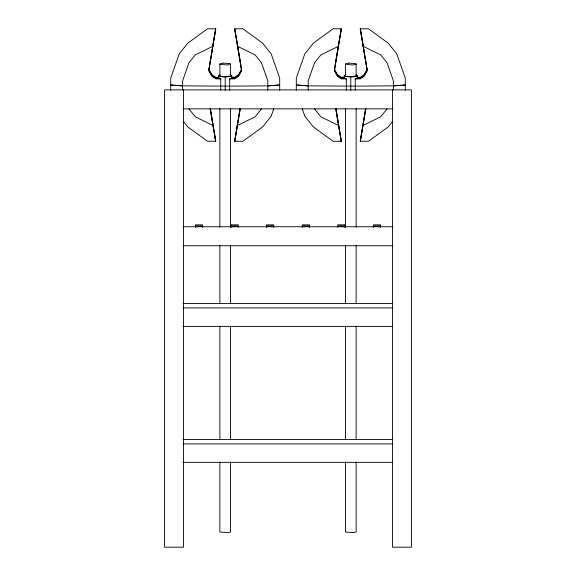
<?xml version="1.0" encoding="UTF-8"?>
<svg xmlns="http://www.w3.org/2000/svg" width="576" height="576" viewBox="0 0 576 576"><rect width="100%" height="100%" fill="white"/><g stroke="black" fill="none" stroke-linecap="round" stroke-linejoin="round"><path stroke-width="0.86" d="M220.738 90.209L220.738 78.869L215.712 78.869L212.018 76.428L208.822 70.949L215.712 28.8L207.504 28.8L187.812 43.135L179.266 53.806L170.726 78.055L170.726 90.259M346.327 90.209L346.327 78.869L341.302 78.869L337.608 76.428L334.411 70.949L341.302 28.8L333.086 28.8L313.402 43.135L304.855 53.806L296.316 78.055L296.316 90.259M209.117 67.543L208.822 69.314L212.018 74.786L215.712 77.234L219.06 77.234M209.412 65.779L209.707 64.015M210.002 62.251L210.29 60.48M210.586 58.716L210.881 56.952M211.176 55.188L215.712 28.8L208.822 70.128L212.018 75.607L215.712 78.055L218.686 78.055M239.969 108.828L234.698 141.264L242.914 141.264L262.598 126.929L271.145 116.258L273.794 108.734M240.127 108.727L234.698 141.264L240.264 108.698M334.706 67.543L334.411 69.314L337.608 74.786L341.302 77.234L344.65 77.234M335.002 65.779L335.297 64.015M335.585 62.251L337.5 50.767M337.795 49.003L338.09 47.239M365.558 108.828L360.288 141.264L368.496 141.264L388.188 126.929L392.458 121.594M365.71 108.727L360.288 141.264L365.854 108.698M338.53 44.59L341.302 28.8L334.411 70.128L337.608 75.607L341.302 78.055L344.275 78.055M261.468 108.878L255.154 116.762L237.47 125.474M387.058 108.878L380.743 116.762L363.06 125.474M212.94 46.224L195.257 54.936L188.942 62.827L182.599 80.842L182.599 90.022M338.53 46.224L320.846 54.936L314.532 62.827L308.189 80.842L308.189 90.022M230.537 64.404L227.412 64.944L219.874 64.404M220.212 74.988L218.686 75.247L218.686 78.516L220.738 78.869M231.725 76.183L227.902 76.838L222.509 76.838L218.686 76.183M229.673 90.209L229.673 78.869L231.725 78.516L231.725 75.247L230.198 74.988M356.126 64.404L353.002 64.944L345.463 64.404M345.802 74.988L344.275 75.247L344.275 78.516L346.327 78.869M357.314 76.183L353.491 76.838L348.098 76.838L344.275 76.183M355.262 90.209L355.262 78.869L357.314 78.516L357.314 75.247L355.788 74.988M170.726 85.068L182.599 85.853L227.902 86.155L267.811 85.853L279.684 84.996M296.316 85.068L308.189 85.853L353.491 86.155L393.401 85.853L405.274 84.996M267.811 85.853L279.684 85.068M393.401 85.853L405.274 85.068M218.686 75.715L219.874 75.715M230.537 75.715L231.725 75.715M344.275 75.715L345.463 75.715M356.126 75.715L357.314 75.715M231.35 77.234L234.698 77.234L238.392 74.786L241.589 69.314L241.294 67.543M356.94 77.234L360.288 77.234L363.982 74.786L367.178 69.314L366.883 67.543M231.725 78.055L234.698 78.055L238.392 75.607L241.589 70.128L234.698 28.8L242.914 28.8L262.598 43.135L271.145 53.806L279.684 78.055L279.684 90.259M357.314 78.055L360.288 78.055L363.982 75.607L367.178 70.128L360.288 28.8L368.496 28.8L388.188 43.135L396.734 53.806L405.274 78.055L405.274 90.259M229.673 78.869L234.698 78.869L238.392 76.428L241.589 70.949L234.698 28.8L237.47 44.59M355.262 78.869L360.288 78.869L363.982 76.428L367.178 70.949L360.288 28.8L364.824 55.188M183.557 108.864L392.443 108.864M195.43 225.95L202.55 225.95M231.034 225.95L238.154 225.95M266.638 225.95L273.758 225.95M302.242 225.95L309.362 225.95M337.846 225.95L344.966 225.95M373.45 225.95L380.57 225.95M183.42 226.75L392.58 226.75M183.42 245.743L392.58 245.743M183.053 303.552L392.551 303.552M183.053 307.915L392.551 307.915M183.053 326.398L392.551 326.398M183.053 439.524L392.551 439.524M183.053 443.894L392.551 443.894M183.053 462.37L392.551 462.37M296.316 84.996L308.189 85.853M170.726 84.996L182.599 85.853M363.06 46.224L380.743 54.936L387.058 62.827L393.401 80.842L393.401 90.022M237.47 46.224L255.154 54.936L261.468 62.827L267.811 80.842L267.811 90.022M302.206 108.734L304.855 116.258L313.402 126.929L333.086 141.264L341.302 141.264L338.53 125.474L320.846 116.762L314.532 108.878M183.542 121.594L187.812 126.929L207.504 141.264L215.712 141.264L212.94 125.474L195.257 116.762L188.942 108.878M365.119 56.952L365.414 58.716M365.71 60.48L365.998 62.251M366.293 64.015L366.588 65.779M336.031 108.828L341.302 141.264L335.873 108.727M335.736 108.698L338.53 125.474M237.91 47.239L238.205 49.003M238.5 50.767L240.415 62.251M240.703 64.015L240.998 65.779M210.442 108.828L215.712 141.264L210.29 108.727M210.146 108.698L212.94 125.474M392.443 89.878L392.443 547.2L411.43 547.2L411.43 89.878L164.57 89.878L164.57 547.2L183.557 547.2L183.557 89.878M380.57 227.455L380.57 224.856L373.45 224.856L373.45 227.455M356.126 108.468L356.126 227.318M356.126 245.304L356.126 303.754M356.126 326.102L356.126 439.546M356.126 461.894L356.126 532.037L353.002 532.577L345.463 532.037L345.463 461.894M350.791 76.637L350.791 90.389M345.463 108.468L345.463 227.318M345.463 245.304L345.463 303.754M345.463 326.102L345.463 439.546M344.966 227.455L344.966 224.856L337.846 224.856L337.846 227.455M309.362 227.455L309.362 224.856L302.242 224.856L302.242 227.455M273.758 227.455L273.758 224.856L266.638 224.856L266.638 227.455M238.154 227.455L238.154 224.856L231.034 224.856L231.034 227.455M230.537 108.468L230.537 227.318M230.537 245.304L230.537 303.754M230.537 326.102L230.537 439.546M230.537 461.894L230.537 532.037L227.412 532.577L219.874 532.037L219.874 461.894M225.209 76.637L225.209 90.389M219.874 108.468L219.874 227.318M219.874 245.304L219.874 303.754M219.874 326.102L219.874 439.546M202.55 227.455L202.55 224.856L195.43 224.856L195.43 227.455M222.998 63.108L219.874 63.641L219.874 76.097L222.998 76.637L230.537 76.097L230.537 63.641L222.998 63.108M348.588 63.108L345.463 63.641L345.463 76.097L348.588 76.637L356.126 76.097L356.126 63.641L348.588 63.108"/></g></svg>
